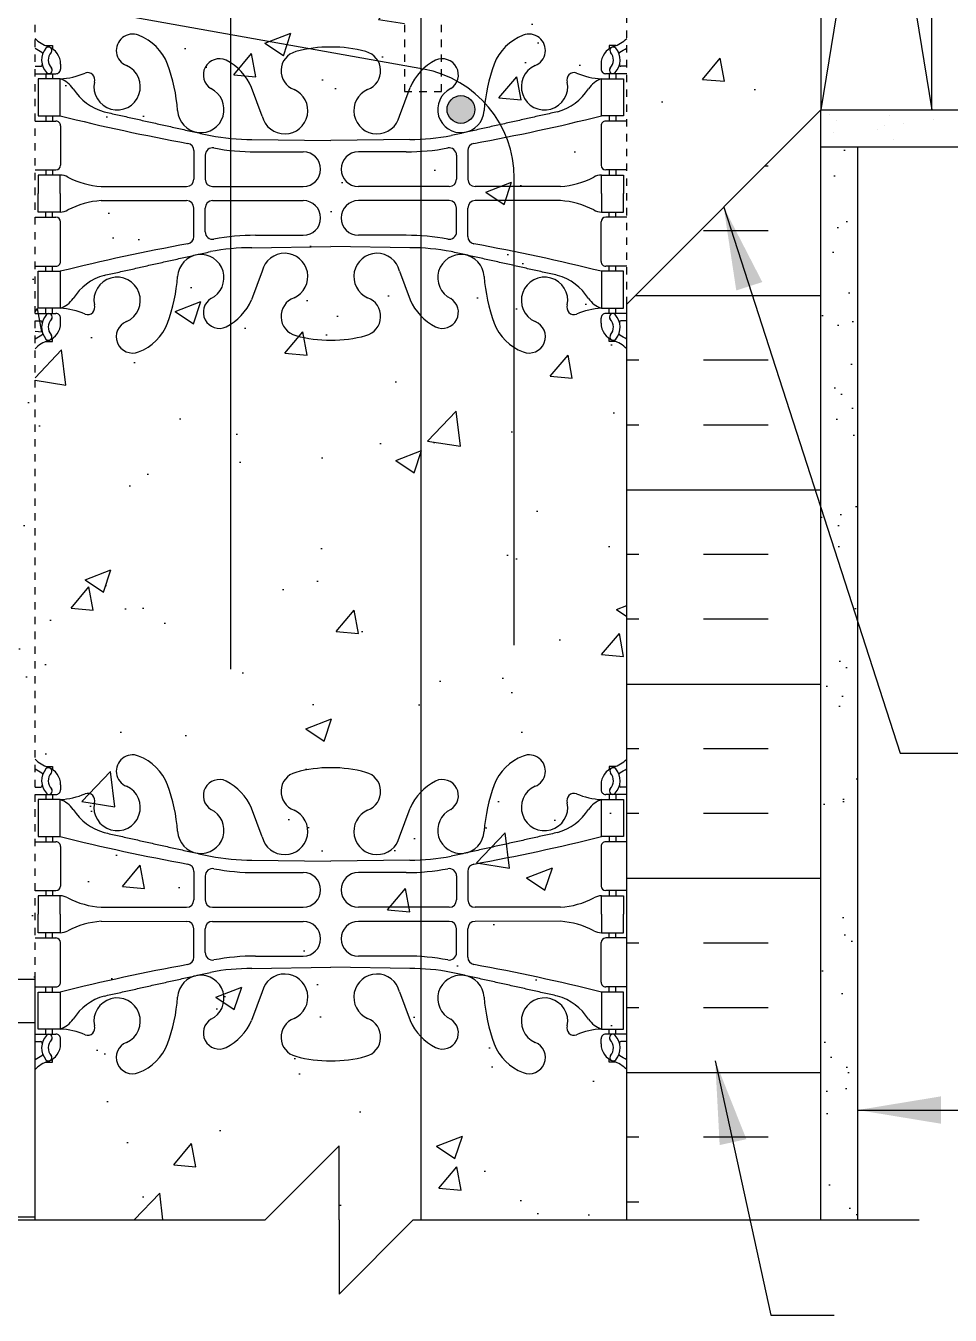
# Model space of a CAD drawing. Header units: inches. Extents: x 138.2 to 198.9, y -60.8 to 16.2.
# Drawn here: x 160.66 to 173.16, y -42.16 to -24.74 of the extents above; entities that cross this region are included whole.
import ezdxf

# ---------------------------------------------------------------- set-up
doc = ezdxf.new("R2010")
doc.units = ezdxf.units.IN
doc.header["$LTSCALE"] = 0.5
doc.header["$MEASUREMENT"] = 0
doc.linetypes.add('HIDDEN2', pattern=[0.1875, 0.125, -0.0625])
for name, color, linetype in [('HATCH', 12, 'Continuous'), ('Hidden2', 12, 'HIDDEN2'), ('LINE15', 9, 'Continuous'), ('line25', 2, 'Continuous'), ('LINE3', 3, 'Continuous'), ('LINE50', 5, 'Continuous'), ('LINE9', 9, 'Continuous'), ('TEXT', 4, 'Continuous'), ('Web_Edge', 9, 'Continuous')]:
    doc.layers.add(name, color=color, linetype=linetype)
doc.styles.add('DIM', font='romans.shx', dxfattribs={"width": 0.7})
doc.dimstyles.new('ext_12', dxfattribs={"dimscale": 12, "dimtxt": 0.09375, "dimasz": 0.09375, "dimexe": 0.09375, "dimexo": 0.0625, "dimgap": 0.0625, "dimtad": 1, "dimdec": 1, "dimzin": 3, "dimdsep": 46, "dimlunit": 4, "dimtxsty": 'DIM', "dimcen": 0.09, "dimdle": 0.09375, "dimclrt": 4, "dimadec": 0, "dimazin": 0, "dimtfac": 1, "dimtdec": 1, "dimtmove": 2, "dimatfit": 3, "dimfxl": 0, "dimfrac": 2, "dimtolj": 1, "dimtzin": 0, "dimarcsym": 0})

# ---------------------------------------------------------------- blocks, each defined once
blk = doc.blocks.new('A$C3BE81C1F')
at = {"layer": 'LINE3'}
for p, q in [((6.105984136053905, 0.7637158224203588), (-3.266904926952037, 2.437102635939887)), ((-4.004092305927827, 0.5716279739867645), (-1.571073594774219, -0.08029742483667235)), ((7.334652706060126, -7.021369152371186), (7.334652706060098, -0.7115398351160067))]:
    blk.add_line(p, q, dxfattribs=at)
for centre, radius, start, end in [((-3.50861341393599, 1.454223551889733), 1.01216317189638, 76.18404517938067, 240.6906524988441), ((5.834652706060325, -0.7115398351158149), 1.499999999999773, 359.9999999999927, 79.57853458062618)]:
    blk.add_arc(centre, radius, start, end, dxfattribs=at)

msp = doc.modelspace()

# ---------------------------------------------------------------- hatches: boundary and pattern name
at = {"layer": 'HATCH'}
h = msp.add_hatch(dxfattribs=at)
h.set_pattern_fill('AR-CONC', color=256, scale=0.5, style=0)
h.set_pattern_definition([(50, (0, 0), (3.586300913003767, -0.3137606749129755), [0.375, -4.125]), (355, (0, 0), (-0.693756668065, 3.760960668500059), [0.3, -3.3]), (100.4514, (0.2988584, -0.0261467), (2.892546908570108, 3.447197710304768), [0.31870095, -3.50571056]), (46.18420000000001, (0, 1), (5.336205243128222, -0.8275950716450904), [0.5625, -6.1875]), (96.6356, (0.444683725, 0.931033465), (4.673313527743517, 4.870589354502209), [0.47805144, -5.258565]), (351.1842, (0, 1), (4.673309725668136, 4.870593004626623), [0.45, -4.95]), (21, (0.5, 0.75), (2.984535260592308, -2.013094453326694), [0.375, -4.125]), (326.0000000000001, (0.5, 0.75), (1.216576659607909, 3.625750225234265), [0.3, -3.3]), (71.4514, (0.748711165, 0.58224197), (4.20111314290745, 1.612652483549762), [0.31870095, -3.50571056]), (37.50000000000001, (0, 0), (0.06079927658645334, 1.664469269156557), [0, -3.26, 0, -3.35, 0, -3.3125]), (7.499999999999999, (0, 0), (1.315347687210743, 1.972058559411801), [0, -1.91, 0, -3.185, 0, -1.2625]), (327.5, (-1.115, 0), (2.669112180862045, -0.112774358671899), [0, -1.25, 0, -3.9, 0, -5.175]), (317.5, (-1.615, 0), (2.915930846711931, 0.5005249116615882), [0, -1.625, 0, -2.59, 0, -3.675])])
h.paths.add_polyline_path([(168.7813028505472, -4.874530399106575), (168.7813028505472, 13.12546960089342), (164.7813028505472, 13.12546960089342), (163.7813028505472, 12.12546960089344), (163.7813028505472, 13.12546960089342), (163.7813028505472, 14.12546960089344), (162.7813028505472, 13.12546960089342), (160.7813028505472, 13.12546960089342), (160.7813028505472, -4.874530399106575), (160.7813028505472, -22.87453039910658), (160.7813028505472, -37.6245303991064), (160.7813028505472, -40.87453039910658), (163.8923679455776, -40.87453039910658), (164.8923679455776, -39.87453039910656), (164.8923679455776, -40.87453039910658), (164.8923679455776, -41.87453039910656), (165.8923679455777, -40.87453039910658), (168.7813028505472, -40.87453039910658), (168.7813028505472, -28.49953039910658), (168.7813028505472, -24.1245303991068), (166.3778050114902, -24.12453039910677, 0.4142135623732617), (166.2778050114903, -24.2245303991068), (166.2778050114903, -25.62453039910695), (165.7778050114898, -25.62453039910689), (165.7778050114903, -24.12453039910672, -0.4142135623730284), (166.2778050114903, -23.62453039910683), (168.7813028505472, -23.62453039910683), (168.7813028505472, -18.87453039910655), (166.2778050114903, -18.87453039910655, -0.4142135623730056), (165.7778050114903, -18.3745303991067), (165.7778050114898, -16.87453039910626), (166.2778050114903, -16.87453039910621), (166.2778050114903, -18.27453039910635, 0.4142135623739276), (166.3778050114902, -18.3745303991066), (168.7813028505472, -18.37453039910658), (168.7813028505472, -13.99953039910658)])
h = msp.add_hatch(dxfattribs=at)
h.set_pattern_fill('AR-CONC', color=256, scale=0.5, style=0)
h.set_pattern_definition([(49.99999999999999, (35.35725829012488, -176.513775075288), (3.586300913003767, -0.3137606749129755), [0.375, -4.125]), (355, (35.35725829012488, -176.513775075288), (-0.693756668065, 3.760960668500059), [0.3, -3.3]), (100.4514, (35.65611669012485, -176.539921775288), (2.892546908570108, 3.447197710304768), [0.3187009499999992, -3.505710559999993]), (46.18420000000001, (35.35725829012488, -175.513775075288), (5.336205243128222, -0.8275950716450904), [0.5625, -6.1875]), (96.63559999999998, (35.80194201512488, -175.582741610288), (4.673313527743517, 4.870589354502209), [0.4780514399999991, -5.258564999999986]), (351.1842, (35.35725829012488, -175.513775075288), (4.673309725668136, 4.870593004626623), [0.45, -4.95]), (21, (35.85725829012488, -175.763775075288), (2.984535260592308, -2.013094453326694), [0.375, -4.125]), (326.0000000000001, (35.85725829012488, -175.763775075288), (1.216576659607909, 3.625750225234265), [0.3, -3.3]), (71.4514, (36.10596945512491, -175.931533105288), (4.20111314290745, 1.612652483549762), [0.31870095, -3.50571056]), (37.50000000000001, (35.35725829012488, -176.513775075288), (0.06079927658645334, 1.664469269156557), [0, -3.26, 0, -3.35, 0, -3.3125]), (7.499999999999999, (35.35725829012488, -176.513775075288), (1.315347687210743, 1.972058559411801), [0, -1.91, 0, -3.185, 0, -1.2625]), (327.5, (34.24225829012487, -176.513775075288), (2.669112180862045, -0.112774358671899), [0, -1.25, 0, -3.9, 0, -5.175]), (317.5, (33.74225829012487, -176.513775075288), (2.915930846711931, 0.5005249116615882), [0, -1.625, 0, -2.59, 0, -3.675])])
h.paths.add_polyline_path([(171.4063028505472, -19.18703039910658), (168.781302850547, -19.18703039910658), (168.781302850547, -23.31203039910655), (171.4063028505472, -23.31203039910655)])
h.paths.add_polyline_path([(171.4063028505472, -24.74953039910658), (171.4063028505472, -23.81203039910658), (168.781302850547, -23.81203039910655), (168.781302850547, -27.3745303991066)])
h.paths.add_polyline_path([(168.7813028505472, -15.12453039910655), (168.7813028505472, -18.68703039910663), (171.4063028505472, -18.6870303991066), (171.4063028505472, -17.74953039910663)])
h = msp.add_hatch(dxfattribs=at)
h.set_pattern_fill('INSUL', color=256, scale=7, style=0)
h.set_pattern_definition([(0, (-2841.709462804038, -463.4568108676535), (0, 2.625), []), (0, (-2841.709462804038, -462.5818108676535), (0, 2.625), [0.875, -0.875]), (0, (-2841.709462804038, -461.7068108676535), (0, 2.625), [0.875, -0.875])])
h.paths.add_polyline_path([(155.356302850547, -27.87453039910652, -0.0795791067839555), (154.356302850547, -24.62453039910652), (154.356302850547, -22.87453039910652), (153.6563028505472, -22.87453039910652), (153.6563028505472, -27.87453039910652, 0.1316524975873954), (154.326175831625, -30.37453039910652), (158.0641812533815, -36.52453039910638, -0.1043800181721882), (158.1563028505477, -36.9995303991064), (158.1563028505472, -40.8745303991064), (158.5938028505472, -40.8745303991064), (158.5938028505472, -40.3745303991064), (160.0938028505472, -40.3745303991064), (160.0938028505472, -40.8745303991064), (160.7813028505472, -40.8745303991064), (160.7813028505472, -37.6245303991064), (160.5313028505472, -37.6245303991064), (160.5313028505472, -37.2495303991064)])
h = msp.add_hatch(dxfattribs=at)
h.set_pattern_fill('AR-CONC', color=256, scale=0.5, style=0)
h.set_pattern_definition([(49.99999999999999, (-2841.709462804038, -463.4568108676535), (3.586300913003767, -0.3137606749129755), [0.375, -4.125]), (355, (-2841.709462804038, -463.4568108676535), (-0.693756668065, 3.760960668500059), [0.3, -3.3]), (100.4514, (-2841.410604404038, -463.4829575676536), (2.892546908570108, 3.447197710304768), [0.3187009499999996, -3.505710559999996]), (46.18420000000001, (-2841.709462804038, -462.4568108676535), (5.336205243128222, -0.8275950716450908), [0.5625, -6.1875]), (96.63559999999998, (-2841.264779079038, -462.5257774026536), (4.673313527743517, 4.870589354502209), [0.4780514399999995, -5.258564999999992]), (351.1842, (-2841.709462804038, -462.4568108676535), (4.673309725668136, 4.870593004626623), [0.45, -4.95]), (21, (-2841.209462804038, -462.7068108676535), (2.984535260592308, -2.013094453326694), [0.375, -4.125]), (326.0000000000001, (-2841.209462804038, -462.7068108676535), (1.216576659607909, 3.625750225234265), [0.3, -3.3]), (71.4514, (-2840.960751639038, -462.8745688976536), (4.20111314290745, 1.612652483549762), [0.31870095, -3.50571056]), (37.50000000000001, (-2841.709462804038, -463.4568108676535), (0.06079927658645334, 1.664469269156557), [0, -3.26, 0, -3.35, 0, -3.3125]), (7.499999999999999, (-2841.709462804038, -463.4568108676535), (1.315347687210743, 1.972058559411801), [0, -1.91, 0, -3.185, 0, -1.2625]), (327.5, (-2842.824462804038, -463.4568108676535), (2.669112180862045, -0.112774358671899), [0, -1.25, 0, -3.9, 0, -5.175]), (317.5, (-2843.324462804038, -463.4568108676535), (2.915930846711931, 0.5005249116615884), [0, -1.625, 0, -2.59, 0, -3.675])])
h.paths.add_polyline_path([(160.5313028505472, -37.24953039910669), (160.5313028505468, -37.6245303991064), (160.7813028505472, -37.6245303991064), (160.7813028505468, -22.87453039910663), (156.1563028505468, -22.87453039910652), (156.1563028505472, -24.37453039910646, -1), (155.6563028505472, -24.37453039910646), (155.6563028505472, -22.87453039910646), (154.356302850547, -22.87453039910658), (154.356302850547, -24.62453039910493, 0.07957910678395538), (155.3563028505461, -27.87453039910515)])
h = msp.add_hatch(dxfattribs=at)
h.set_pattern_fill('INSUL', color=256, scale=7, style=0)
h.set_pattern_definition([(180, (3094.94288456203, -437.8840444618182), (0, 2.625), []), (180, (3094.94288456203, -437.0090444618182), (0, 2.625), [0.8749999999999998, -0.8749999999999998]), (180, (3094.94288456203, -436.1340444618182), (0, 2.625), [0.8749999999999998, -0.8749999999999998])])
h.paths.add_polyline_path([(171.4063028505472, -25.87453039910658), (168.7813028505472, -28.49953039910658), (168.7813028505472, -40.87453039910658), (169.4688028505472, -40.87453039910658), (169.4688028505472, -40.37453039910658), (170.9688028505472, -40.37453039910658), (170.9688028505472, -40.87453039910658), (171.4063028505472, -40.87453039910658)])
h = msp.add_hatch(dxfattribs=at)
h.set_pattern_fill('AR-SAND', color=256, scale=0.5, style=0)
h.set_pattern_definition([(37.50000000000001, (148.979911794421, -53.74933464322633), (-0.03149667905480408, 0.9634118845065793), [0, -0.76, 0, -0.85, 0, -0.8125]), (7.499999999999999, (148.979911794421, -53.74933464322633), (0.8848883526338636, 1.41107303261487), [0, -0.41, 0, -0.685, 0, -0.2625]), (327.5, (148.3649117944209, -53.74933464322633), (1.557070930875748, 0.002829526768482249), [0, -0.25, 0, -0.9, 0, -1.175]), (317.5, (148.3649117944209, -53.74933464322633), (1.503063302286147, 0.4388377824671246), [0, -0.125, 0, -0.59, 0, -0.675])])
h.paths.add_polyline_path([(171.9063028505474, -26.68607644922572), (171.8126989118163, -26.37453039910658), (171.4063028505474, -26.37453039910658), (171.4063028505472, -40.87453039910658), (171.9063028505474, -40.87453039910658)])
at = {"layer": 'LINE3'}
msp.add_hatch(color=256, dxfattribs=at).paths.add_polyline_path([(166.7274123154945, -25.86862533212287, 1), (166.3524123154945, -25.86862533212287, 1)])

# ---------------------------------------------------------------- linework, layer by layer
at = {"layer": 'HATCH', "linetype": 'Continuous'}
for p, q in [((172.9063028505472, -16.62453039910658), (171.4063028505472, -25.87453039910658)), ((171.4063028505472, -16.62453039910658), (172.9063028505472, -25.87453039910658))]:
    msp.add_line(p, q, dxfattribs=at)
at = {"layer": 'HATCH'}
for p, q in [((171.5257574873237, -25.93651791065584), (171.5257574873237, -25.93651791065584)), ((172.3306751447605, -25.95586237083039), (172.3306751447605, -25.95586237083039)), ((171.6179171544249, -26.02096668660779), (171.6179171544249, -26.02096668660779)), ((172.2619682149283, -26.08726361930798), (172.2619682149283, -26.08726361930798)), ((172.5222224910389, -26.05300049385021), (172.5222224910389, -26.05300049385021)), ((172.9287148842022, -25.99948475503999), (172.9287148842022, -25.99948475503999)), ((171.5828284848873, -26.17667406097871), (171.5828284848873, -26.17667406097871)), ((172.1794893687488, -26.14479002524142), (172.1794893687488, -26.14479002524142)), ((172.390337230202, -26.27911492732812), (172.390337230202, -26.27911492732812))]:
    msp.add_line(p, q, dxfattribs=at)
at = {"layer": 'Hidden2'}
msp.add_line((160.7813028505472, -37.6245303991064), (160.7813028505472, -22.87453039910669), dxfattribs=at)
at = {"layer": 'LINE15', "linetype": 'HIDDEN2'}
msp.add_lwpolyline([(166.2778050114903, -23.62453039910683, 0.4142135623730284), (165.7778050114903, -24.12453039910672), (165.7778050114898, -25.62453039910689), (166.2778050114903, -25.62453039910694), (166.2778050114903, -24.2245303991068, -0.414213562373095), (166.3778050114902, -24.12453039910677)], format="xyb", dxfattribs=at)
at = {"layer": 'line25'}
for p, q in [((171.4063028505472, -25.87453039910658), (168.7813028505472, -28.49953039910658)), ((171.4063028505472, -25.87453039910658), (185.1050668226036, -25.87453039910658)), ((168.7813028505472, -40.87453039910658), (168.7813028505472, -28.49953039910658)), ((160.7813028505472, -37.6245303991064), (160.5313028505472, -37.6245303991064)), ((160.7813028505472, -40.8745303991064), (160.7813028505472, -37.6245303991064))]:
    msp.add_line(p, q, dxfattribs=at)
at = {"layer": 'line25', "linetype": 'Continuous'}
msp.add_lwpolyline([(171.4063028505472, -25.87453039910658), (172.9063028505472, -25.87453039910658), (172.9063028505472, -16.62453039910658), (171.4063028505472, -16.62453039910658)], close=True, dxfattribs=at)
at = {"layer": 'LINE3'}
for p, q in [((163.4245320764423, -13.02385799570087), (163.4245320764423, -33.43217836680362)), ((165.9976572836476, -15.40389571744936), (165.9976572836476, -40.87453039910658))]:
    msp.add_line(p, q, dxfattribs=at)
msp.add_circle((166.5399123154945, -25.86862533212287), 0.1875, dxfattribs=at)
at = {"layer": 'LINE50'}
msp.add_line((171.4063028505472, -40.87453039910658), (171.4063028505472, -25.87453039910658), dxfattribs=at)
at = {"layer": 'LINE9', "linetype": 'HIDDEN2'}
msp.add_line((168.7813028505472, -28.49953039910658), (168.7813028505472, -13.99953039910658), dxfattribs=at)
at = {"layer": 'LINE9'}
for p, q in [((171.4063028505472, -26.37453039910658), (185.1050668226036, -26.37453039910658)), ((171.9063028505472, -40.87453039910658), (171.9063028505472, -26.37453039910658)), ((164.8923679455776, -39.87453039910658), (163.8923679455776, -40.87453039910658)), ((164.8923679455776, -40.87453039910658), (164.8923679455776, -39.87453039910658)), ((156.7357782513611, -40.87453039910658), (163.8923679455779, -40.87453039910658)), ((164.8923679455776, -40.87453039910658), (164.8923679455776, -41.87453039910658)), ((164.8923679455776, -41.87453039910658), (165.8923679455776, -40.87453039910658)), ((165.8923679455779, -40.87453039910658), (172.7374212299147, -40.87453039910658))]:
    msp.add_line(p, q, dxfattribs=at)
at = {"layer": 'Web_Edge'}
for p, q in [((160.927305847407, -25.00625087125327), (161.0173058474076, -25.00625087124639)), ((161.0173058474076, -25.00625087124639), (161.0173058474103, -25.04797693117054)), ((168.6352998536883, -25.00625087125327), (168.5452998536877, -25.00625087124639)), ((168.5452998536877, -25.00625087124639), (168.545299853685, -25.04797693117054)), ((161.1273058474264, -25.25510008293442), (161.12730584743, -25.32260008295061)), ((168.4352998536689, -25.25510008293442), (168.4352998536653, -25.32260008295061)), ((160.7813028505472, -25.28510008295349), (160.8591813838158, -25.28510008295338)), ((160.7813028505472, -25.3851000829534), (161.06480584743, -25.38510008295346)), ((160.927305847407, -25.38510008295351), (160.927305847407, -25.45510008295345)), ((161.0173058474322, -25.38510008295351), (161.0173058474367, -25.45510008295345)), ((168.7813028505481, -25.3851000829534), (168.4977998536653, -25.38510008295346)), ((168.5452998536632, -25.38510008295351), (168.5452998536586, -25.45510008295345)), ((168.6352998536883, -25.38510008295351), (168.6352998536883, -25.45510008295345)), ((168.7813028505481, -25.28510008295349), (168.7034243172795, -25.28510008295338)), ((163.8525156469947, -25.95722041472915), (163.7098778048154, -25.57037555899861)), ((165.7100900541006, -25.95722041472915), (165.8527278962799, -25.57037555899861)), ((160.927305847407, -25.95510008295345), (160.927305847407, -26.02510008295339)), ((161.0173058474704, -25.95510008295345), (161.0173058474749, -26.02510008295333)), ((168.545299853625, -25.95510008295345), (168.5452998536204, -26.02510008295333)), ((168.6352998536883, -25.95510008295345), (168.6352998536883, -26.02510008295339)), ((160.7813028505472, -26.02510008295344), (161.06480584743, -26.02510008295333)), ((161.12730584743, -26.08760008295333), (161.12730584743, -26.62260008295335)), ((168.4352998536653, -26.08760008295333), (168.4352998536653, -26.62260008295335)), ((168.7813028505481, -26.02510008295344), (168.4977998536653, -26.02510008295333)), ((163.7146878890127, -26.27326751267022), (164.7813099472948, -26.2890201169085)), ((165.8479178120826, -26.27326751267022), (164.7812957538005, -26.2890201169085)), ((162.929359947295, -26.42502540285706), (162.9293599472941, -26.8097892196741)), ((163.7620223767842, -26.44115180001155), (164.4089036975567, -26.44115180001155)), ((165.8005833243112, -26.44115180001155), (165.1537020035386, -26.44115180001155)), ((166.6332457538003, -26.42502540285706), (166.6332457538012, -26.8097892196741)), ((163.0818599472947, -26.48708094667366), (163.0818599472947, -26.80978919679303)), ((166.4807457538006, -26.48708094667366), (166.4807457538006, -26.80978919679303)), ((160.7813028505472, -26.68510008295341), (161.06480584743, -26.68510008295335)), ((160.9273058474066, -26.6851000829533), (160.9273058474066, -26.75510008295329)), ((161.0173058475177, -26.68510008295335), (161.0173058475222, -26.75510008295329)), ((168.7813028505481, -26.68510008295341), (168.4977998536653, -26.68510008295335)), ((168.5452998535777, -26.68510008295335), (168.5452998535731, -26.75510008295329)), ((168.6352998536888, -26.6851000829533), (168.6352998536888, -26.75510008295329)), ((161.6750299472948, -26.91057011690857), (162.8294275946893, -26.90978919679311)), ((163.1818599472946, -26.90978919679306), (164.4089036975567, -26.90978919679311)), ((166.3807457538007, -26.90978919679306), (165.1537020035386, -26.90978919679311)), ((167.8875757538005, -26.91057011690857), (166.733178106406, -26.90978919679311)), ((161.6750299472948, -27.09963004899812), (162.8294275946893, -27.10041096911358)), ((163.1818599472946, -27.10041096911364), (164.4089036975567, -27.10041096911358)), ((166.3807457538007, -27.10041096911364), (165.1537020035386, -27.10041096911358)), ((167.8875757538005, -27.09963004899812), (166.733178106406, -27.10041096911358)), ((160.7813028505472, -27.32510008295328), (161.06480584743, -27.32510008295334)), ((160.9273058474066, -27.3251000829534), (160.9273058474066, -27.2551000829534)), ((161.0173058475177, -27.32510008295334), (161.0173058475222, -27.2551000829534)), ((162.929359947295, -27.58517476304964), (162.9293599472941, -27.20041094623259)), ((163.0818599472947, -27.52311921923304), (163.0818599472947, -27.20041096911366)), ((166.4807457538006, -27.52311921923304), (166.4807457538006, -27.20041096911366)), ((166.6332457538003, -27.58517476304964), (166.6332457538012, -27.20041094623259)), ((168.7813028505481, -27.32510008295328), (168.4977998536653, -27.32510008295334)), ((168.5452998535777, -27.32510008295334), (168.5452998535731, -27.2551000829534)), ((168.6352998536888, -27.3251000829534), (168.6352998536888, -27.2551000829534)), ((161.12730584743, -27.92260008295337), (161.12730584743, -27.38760008295334)), ((168.4352998536653, -27.92260008295337), (168.4352998536653, -27.38760008295334)), ((163.7620223767842, -27.56904836589514), (164.4089036975567, -27.56904836589514)), ((165.8005833243112, -27.56904836589514), (165.1537020035386, -27.56904836589514)), ((163.7146878890127, -27.73693265323648), (164.7813099472948, -27.72118004899819)), ((165.8479178120826, -27.73693265323648), (164.7812957538005, -27.72118004899819)), ((160.7813028505472, -27.98510008295325), (161.06480584743, -27.98510008295337)), ((160.927305847407, -28.05510008295325), (160.927305847407, -27.98510008295331)), ((161.0173058474704, -28.05510008295325), (161.0173058474749, -27.98510008295337)), ((168.7813028505481, -27.98510008295325), (168.4977998536653, -27.98510008295337)), ((168.545299853625, -28.05510008295325), (168.5452998536204, -27.98510008295337)), ((168.6352998536883, -28.05510008295325), (168.6352998536883, -27.98510008295331)), ((163.8525156469947, -28.05297975117755), (163.7098778048154, -28.43982460690809)), ((165.7100900541006, -28.05297975117755), (165.8527278962799, -28.43982460690809)), ((160.927305847407, -28.62510008295318), (160.927305847407, -28.55510008295325)), ((161.0173058474322, -28.62510008295318), (161.0173058474367, -28.55510008295325)), ((168.5452998536632, -28.62510008295318), (168.5452998536586, -28.55510008295325)), ((168.6352998536883, -28.62510008295318), (168.6352998536883, -28.55510008295325)), ((160.7813028505472, -28.6251000829533), (161.06480584743, -28.62510008295324)), ((160.7813028505472, -28.7251000829532), (160.8591813838158, -28.72510008295332)), ((161.1273058474264, -28.75510008297228), (161.12730584743, -28.68760008295608)), ((168.4352998536689, -28.75510008297228), (168.4352998536653, -28.68760008295608)), ((168.7813028505481, -28.6251000829533), (168.4977998536653, -28.62510008295324)), ((168.7813028505481, -28.7251000829532), (168.7034243172795, -28.72510008295332)), ((160.927305847407, -29.00394929465342), (161.0173058474076, -29.0039492946603)), ((161.0173058474076, -29.0039492946603), (161.0173058474103, -28.96222323473616)), ((168.5452998536877, -29.0039492946603), (168.545299853685, -28.96222323473616)), ((168.6352998536883, -29.00394929465342), (168.5452998536877, -29.0039492946603)), ((160.927305847407, -34.74511150355973), (161.0173058474076, -34.74511150355285)), ((161.0173058474076, -34.74511150355285), (161.0173058474103, -34.78683756347699)), ((168.6352998536883, -34.74511150355973), (168.5452998536877, -34.74511150355285)), ((168.5452998536877, -34.74511150355285), (168.545299853685, -34.78683756347699)), ((161.1273058474264, -34.99396071524087), (161.12730584743, -35.06146071525707)), ((168.4352998536689, -34.99396071524087), (168.4352998536653, -35.06146071525707)), ((160.7813028505472, -35.02396071525995), (160.8591813838158, -35.02396071525983)), ((160.7813028505472, -35.12396071525986), (161.06480584743, -35.12396071525991)), ((160.927305847407, -35.12396071525997), (160.927305847407, -35.19396071525991)), ((161.0173058474322, -35.12396071525997), (161.0173058474367, -35.19396071525991)), ((168.7813028505481, -35.12396071525986), (168.4977998536653, -35.12396071525991)), ((168.5452998536632, -35.12396071525997), (168.5452998536586, -35.19396071525991)), ((168.6352998536883, -35.12396071525997), (168.6352998536883, -35.19396071525991)), ((168.7813028505481, -35.02396071525995), (168.7034243172795, -35.02396071525983)), ((163.8525156469947, -35.69608104703561), (163.7098778048154, -35.30923619130506)), ((165.7100900541006, -35.69608104703561), (165.8527278962799, -35.30923619130506)), ((160.927305847407, -35.69396071525991), (160.927305847407, -35.76396071525984)), ((161.0173058474704, -35.69396071525991), (161.0173058474749, -35.76396071525978)), ((168.545299853625, -35.69396071525991), (168.5452998536204, -35.76396071525978)), ((168.6352998536883, -35.69396071525991), (168.6352998536883, -35.76396071525984)), ((160.7813028505472, -35.7639607152599), (161.06480584743, -35.76396071525978)), ((161.12730584743, -35.82646071525978), (161.12730584743, -36.36146071525981)), ((168.4352998536653, -35.82646071525978), (168.4352998536653, -36.36146071525981)), ((168.7813028505481, -35.7639607152599), (168.4977998536653, -35.76396071525978)), ((163.7146878890127, -36.01212814497667), (164.7813099472948, -36.02788074921496)), ((165.8479178120826, -36.01212814497667), (164.7812957538005, -36.02788074921496)), ((162.929359947295, -36.16388603516351), (162.9293599472941, -36.54864985198056)), ((163.0818599472947, -36.22594157898011), (163.0818599472947, -36.54864982909949)), ((163.7620223767842, -36.18001243231801), (164.4089036975567, -36.18001243231801)), ((165.8005833243112, -36.18001243231801), (165.1537020035386, -36.18001243231801)), ((166.4807457538006, -36.22594157898011), (166.4807457538006, -36.54864982909949)), ((166.6332457538003, -36.16388603516351), (166.6332457538012, -36.54864985198056)), ((160.7813028505472, -36.42396071525987), (161.06480584743, -36.42396071525981)), ((160.9273058474066, -36.42396071525975), (160.9273058474066, -36.49396071525975)), ((161.0173058475177, -36.42396071525981), (161.0173058475222, -36.49396071525975)), ((168.7813028505481, -36.42396071525987), (168.4977998536653, -36.42396071525981)), ((168.5452998535777, -36.42396071525981), (168.5452998535731, -36.49396071525975)), ((168.6352998536888, -36.42396071525975), (168.6352998536888, -36.49396071525975)), ((161.6750299472948, -36.64943074921503), (162.8294275946893, -36.64864982909957)), ((163.1818599472946, -36.64864982909951), (164.4089036975567, -36.64864982909957)), ((166.3807457538007, -36.64864982909951), (165.1537020035386, -36.64864982909957)), ((167.8875757538005, -36.64943074921503), (166.733178106406, -36.64864982909957)), ((161.6750299472948, -36.83849068130458), (162.8294275946893, -36.83927160142004)), ((163.1818599472946, -36.83927160142009), (164.4089036975567, -36.83927160142004)), ((166.3807457538007, -36.83927160142009), (165.1537020035386, -36.83927160142004)), ((167.8875757538005, -36.83849068130458), (166.733178106406, -36.83927160142004)), ((160.7813028505472, -37.06396071525974), (161.06480584743, -37.0639607152598)), ((160.9273058474066, -37.06396071525985), (160.9273058474066, -36.99396071525986)), ((161.0173058475177, -37.0639607152598), (161.0173058475222, -36.99396071525986)), ((162.929359947295, -37.32403539535609), (162.9293599472941, -36.93927157853905)), ((163.0818599472947, -37.26197985153949), (163.0818599472947, -36.93927160142012)), ((166.4807457538006, -37.26197985153949), (166.4807457538006, -36.93927160142012)), ((166.6332457538003, -37.32403539535609), (166.6332457538012, -36.93927157853905)), ((168.7813028505481, -37.06396071525974), (168.4977998536653, -37.0639607152598)), ((168.5452998535777, -37.0639607152598), (168.5452998535731, -36.99396071525986)), ((168.6352998536888, -37.06396071525985), (168.6352998536888, -36.99396071525986)), ((161.12730584743, -37.66146071525982), (161.12730584743, -37.1264607152598)), ((168.4352998536653, -37.66146071525982), (168.4352998536653, -37.1264607152598)), ((163.7146878890127, -37.47579328554293), (164.7813099472948, -37.46004068130465)), ((163.7620223767842, -37.3079089982016), (164.4089036975567, -37.3079089982016)), ((165.8479178120826, -37.47579328554293), (164.7812957538005, -37.46004068130465)), ((165.8005833243112, -37.3079089982016), (165.1537020035386, -37.3079089982016)), ((160.7813028505472, -37.72396071525971), (161.06480584743, -37.72396071525982)), ((160.927305847407, -37.7939607152597), (160.927305847407, -37.72396071525976)), ((161.0173058474704, -37.7939607152597), (161.0173058474749, -37.72396071525982)), ((163.8525156469947, -37.791840383484), (163.7098778048154, -38.17868523921454)), ((165.7100900541006, -37.791840383484), (165.8527278962799, -38.17868523921454)), ((168.7813028505481, -37.72396071525971), (168.4977998536653, -37.72396071525982)), ((168.545299853625, -37.7939607152597), (168.5452998536204, -37.72396071525982)), ((168.6352998536883, -37.7939607152597), (168.6352998536883, -37.72396071525976)), ((160.927305847407, -38.36396071525964), (160.927305847407, -38.2939607152597)), ((161.0173058474322, -38.36396071525964), (161.0173058474367, -38.2939607152597)), ((168.5452998536632, -38.36396071525964), (168.5452998536586, -38.2939607152597)), ((168.6352998536883, -38.36396071525964), (168.6352998536883, -38.2939607152597)), ((160.7813028505472, -38.36396071525975), (161.06480584743, -38.36396071525969)), ((160.7813028505472, -38.46396071525966), (160.8591813838158, -38.46396071525977)), ((161.1273058474264, -38.49396071527873), (161.12730584743, -38.42646071526254)), ((168.4352998536689, -38.49396071527873), (168.4352998536653, -38.42646071526254)), ((168.7813028505481, -38.36396071525975), (168.4977998536653, -38.36396071525969)), ((168.7813028505481, -38.46396071525966), (168.7034243172795, -38.46396071525977)), ((160.927305847407, -38.74280992695988), (161.0173058474076, -38.74280992696676)), ((161.0173058474076, -38.74280992696676), (161.0173058474103, -38.70108386704261)), ((168.5452998536877, -38.74280992696676), (168.545299853685, -38.70108386704261)), ((168.6352998536883, -38.74280992695988), (168.5452998536877, -38.74280992696676))]:
    msp.add_line(p, q, dxfattribs=at)
for points in [[(160.822305847422, -25.95510008295345), (161.1223058474222, -25.95510008295345), (161.1223058474222, -25.45510008295345), (160.822305847422, -25.45510008295345)], [(168.7402998536733, -25.95510008295345), (168.4402998536731, -25.95510008295345), (168.4402998536731, -25.45510008295345), (168.7402998536733, -25.45510008295345)], [(160.822305847422, -28.05510008295325), (161.1223058474222, -28.05510008295325), (161.1223058474222, -28.55510008295325), (160.822305847422, -28.55510008295325)], [(168.7402998536733, -28.05510008295325), (168.4402998536731, -28.05510008295325), (168.4402998536731, -28.55510008295325), (168.7402998536733, -28.55510008295325)], [(160.822305847422, -35.69396071525991), (161.1223058474222, -35.69396071525991), (161.1223058474222, -35.19396071525991), (160.822305847422, -35.19396071525991)], [(168.7402998536733, -35.69396071525991), (168.4402998536731, -35.69396071525991), (168.4402998536731, -35.19396071525991), (168.7402998536733, -35.19396071525991)], [(160.822305847422, -37.7939607152597), (161.1223058474222, -37.7939607152597), (161.1223058474222, -38.2939607152597), (160.822305847422, -38.2939607152597)], [(168.7402998536733, -37.7939607152597), (168.4402998536731, -37.7939607152597), (168.4402998536731, -38.2939607152597), (168.7402998536733, -38.2939607152597)]]:
    msp.add_lwpolyline(points, close=True, dxfattribs=at)
for points in [[(161.1223058475072, -27.00510008295329), (161.1223058475072, -26.75510008295329), (160.822305847507, -26.75510008295329), (160.822305847507, -27.00510008295329)], [(168.4402998535881, -27.00510008295329), (168.4402998535881, -26.75510008295329), (168.7402998535883, -26.75510008295329), (168.7402998535883, -27.00510008295329)], [(161.1223058475072, -27.0051000829534), (161.1223058475072, -27.2551000829534), (160.822305847507, -27.2551000829534), (160.822305847507, -27.0051000829534)], [(168.4402998535881, -27.0051000829534), (168.4402998535881, -27.2551000829534), (168.7402998535883, -27.2551000829534), (168.7402998535883, -27.0051000829534)], [(161.1223058475072, -36.74396071525975), (161.1223058475072, -36.49396071525975), (160.822305847507, -36.49396071525975), (160.822305847507, -36.74396071525975)], [(168.4402998535881, -36.74396071525975), (168.4402998535881, -36.49396071525975), (168.7402998535883, -36.49396071525975), (168.7402998535883, -36.74396071525975)], [(161.1223058475072, -36.74396071525986), (161.1223058475072, -36.99396071525986), (160.822305847507, -36.99396071525986), (160.822305847507, -36.74396071525986)], [(168.4402998535881, -36.74396071525986), (168.4402998535881, -36.99396071525986), (168.7402998535883, -36.99396071525986), (168.7402998535883, -36.74396071525986)]]:
    msp.add_lwpolyline(points, dxfattribs=at)
for centre, radius, start, end in [((161.1273058474364, -24.54799330177049), 0.5, 226.210888829619, 250.5287793646987), ((162.0998814843257, -25.07078440262298), 0.22, 68.19625201055817, 248.1962520105582), ((161.9426321590615, -25.49958148313387), 0.6766585701930063, 21.12389215302137, 69.31974716749613), ((167.6199735420338, -25.49958148313387), 0.6766585701930063, 110.6802528325039, 158.8761078469786), ((167.4627242167696, -25.07078440262298), 0.22, 291.8037479894418, 111.8037479894418), ((168.4352998536589, -24.54799330177049), 0.5, 289.4712206353013, 313.7891111703809), ((161.1273058474364, -24.54799330177049), 0.6, 234.7832160478548, 245.0747707145254), ((161.1210132558815, -25.20054067662035), 0.25, 140.1145119962654, 222.460867842792), ((160.9632468848264, -25.06964398328149), 0.04500919725254051, 321.448000646001, 139.1878992020102), ((160.8773058474264, -25.25510008295346), 0.25, 4.360973023723161e-09, 70.52877936469862), ((164.3755764414242, -25.34572797436648), 0.2680134754942133, 104.7891923591787, 250.0337521459178), ((164.7697592026145, -26.77850984049412), 1.754017427683611, 89.62291875159407, 105.2918337453969), ((164.7928464984809, -26.77850984049412), 1.754017427683611, 74.70816625460313, 90.37708124840593), ((165.1870292596711, -25.34572797436648), 0.2680134754942133, 289.9662478540822, 75.21080764082127), ((168.6852998536689, -25.25510008295346), 0.25, 109.4712206353014, 179.999999995639), ((168.5993588162689, -25.06964398328149), 0.04500919725254051, 40.81210079798976, 218.551999353999), ((168.4415924452139, -25.20054067662035), 0.25, 317.539132157208, 39.88548800373458), ((168.4352998536589, -24.54799330177049), 0.6, 294.9252292854746, 305.2167839521452), ((160.8593853796394, -25.2655176237471), 0.01958352171754351, 269.4031558122728, 15.49009993730626), ((160.8652236368773, -25.11101091048143), 0.02103171283708721, 343.4640040446171, 63.9957276596923), ((161.1210132558815, -25.20054067662035), 0.16, 140.0000771989561, 222.460867842753), ((160.3516903676315, -26.06457915436961), 2.364765241385946, 4.389472792842167, 20.00150772147305), ((163.2739161599786, -25.40156438666061), 0.2173766041081271, 65.52643918041878, 238.5370110159673), ((163.0231660724532, -25.87173163672578), 0.7499256556133269, 23.69375288972413, 62.9704742607972), ((166.5394396286421, -25.87173163672578), 0.7499256556133269, 117.0295257392028, 156.3062471102759), ((166.2886895411168, -25.40156438666061), 0.2173766041081271, 301.4629889840327, 114.4735608195812), ((169.2109153334638, -26.06457915436961), 2.364765241385946, 159.998492278527, 175.6105272071578), ((168.4415924452139, -25.20054067662035), 0.16, 317.539132157247, 39.99992280104393), ((168.6973820642181, -25.11101091048143), 0.02103171283708721, 116.0042723403077, 196.5359959553829), ((168.7032203214559, -25.2655176237471), 0.01958352171754351, 164.5099000626937, 270.5968441877272), ((160.9697768464104, -25.33893340927035), 0.04500000000006049, 222.4608678430193, 42.46086784271304), ((161.06480584743, -25.32260008295346), 0.0625, 270, 2.605510395054913e-09), ((161.0674387182309, -24.45932112302644), 0.9972893957618358, 273.1537916446707, 293.1467017239314), ((161.4932438296211, -25.4670120164608), 0.0967706443678472, 340.1551293302838, 110.433067005523), ((161.8916012070228, -25.56189600775618), 0.3135313569610182, 168.5886214204466, 66.19163366381231), ((167.6710044940725, -25.56189600775618), 0.3135313569610182, 113.8083663361877, 11.41137857955341), ((168.0693618714742, -25.4670120164608), 0.0967706443678472, 69.56693299447701, 199.8448706697162), ((168.4951669828644, -24.45932112302644), 0.9972893957618358, 246.8532982760686, 266.8462083553292), ((168.4977998536653, -25.32260008295346), 0.0625, 179.9999999973945, 270), ((168.5928288546849, -25.33893340927035), 0.04500000000006049, 137.539132157287, 317.5391321569807), ((160.9998971962643, -25.79770394547371), 0.3638149041640656, 34.9775137481756, 70.33874127345685), ((161.9230160915824, -25.18647389413918), 0.7434990637615071, 212.791916527816, 253.8107114574975), ((163.0226933856008, -25.86862533211594), 0.3135313569610182, 182.7357104109891, 63.93482587795368), ((164.1574928199263, -25.88448228312946), 0.3135313569610182, 193.4146339816161, 66.19163366381231), ((165.405112881169, -25.88448228312946), 0.3135313569610182, 113.8083663361877, 346.585366018384), ((166.5399123154945, -25.86862533211594), 0.3135313569610182, 116.0651741220463, 357.2642895890108), ((167.6395896095129, -25.18647389413918), 0.7434990637615071, 286.1892885425024, 327.208083472184), ((168.5627085048311, -25.79770394547371), 0.3638149041640656, 109.6612587265431, 145.0224862518244), ((167.9309094939042, 1.465269906760668), 28.25303123538609, 256.0552188302862, 259.6343408131776), ((161.6316962071912, 1.465269906760668), 28.25303123538609, 280.3656591868224, 283.9447811697138), ((161.06480584743, -26.08760008295333), 0.0625, 0, 90.00000000002606), ((168.4977998536653, -26.08760008295333), 0.0625, 89.99999999997395, 180), ((163.7095077953188, -23.28934530929116), 2.983926699701089, 259.2546164297385, 270.0994654645017), ((165.8530979057766, -23.28934530929116), 2.983926699701089, 269.9005345354983, 280.7453835702615), ((162.8293599472947, -26.42502540285678), 0.1, 359.9999999998371, 79.63434081307165), ((163.1818599472946, -26.48708094667366), 0.1, 79.2546164298181, 180), ((163.7568422830902, -23.4572295966325), 2.983926699701089, 259.2546164297385, 270.0994654645017), ((164.4089036975567, -26.67547049840233), 0.2343186983907799, 270, 90), ((165.1537020035386, -26.67547049840233), 0.2343186983907799, 90, 270), ((165.8057634180051, -23.4572295966325), 2.983926699701089, 269.9005345354983, 280.7453835702615), ((166.3807457538007, -26.48708094667366), 0.1, 0, 100.7453835701819), ((166.7332457538006, -26.42502540285678), 0.1, 100.3656591869284, 180.0000000001629), ((161.06480584743, -26.62260008295335), 0.0625, 270.000000000026, 0), ((168.4977998536653, -26.62260008295335), 0.0625, 180, 269.9999999999739), ((161.1181830924203, -26.97378374234275), 0.218722518258797, 60.49374658855942, 88.91995365505842), ((161.7599018331859, -25.75393690991088), 1.159742907951804, 242.5843952407376, 265.8032493073773), ((162.8293599472942, -26.80978921967399), 0.1, 270.0387591052462, 359.9999999999251), ((163.1818599472946, -26.80978919679303), 0.1, 180, 270), ((166.3807457538007, -26.80978919679303), 0.1, 270, 0), ((166.7332457538011, -26.80978921967399), 0.1, 180.0000000000749, 269.9612408947538), ((167.8027038679094, -25.75393690991088), 1.159742907951804, 274.1967506926227, 297.4156047592624), ((168.444422608675, -26.97378374234275), 0.218722518258797, 91.08004634494156, 119.5062534114406), ((161.7599018331859, -28.25626325599582), 1.159742907951804, 94.19675069262267, 117.4156047592625), ((162.8293599472942, -27.20041094623271), 0.1, 7.490842385782874e-11, 89.96124089475377), ((163.1818599472946, -27.20041096911366), 0.1, 90, 180), ((164.4089036975567, -27.33472966750436), 0.2343186983907799, 270, 90), ((165.1537020035386, -27.33472966750436), 0.2343186983907799, 90, 270), ((166.3807457538007, -27.20041096911366), 0.1, 0, 90), ((166.7332457538011, -27.20041094623271), 0.1, 90.03875910524623, 179.9999999999251), ((167.8027038679094, -28.25626325599582), 1.159742907951804, 62.58439524073749, 85.80324930737733), ((161.06480584743, -27.38760008295334), 0.0625, 0, 89.99999999997395), ((161.1181830924203, -27.03641642356395), 0.218722518258797, 271.0800463449415, 299.5062534114406), ((168.444422608675, -27.03641642356395), 0.218722518258797, 240.4937465885594, 268.9199536550585), ((168.4977998536653, -27.38760008295334), 0.0625, 90.00000000002606, 180), ((163.1818599472946, -27.52311921923304), 0.1, 180, 280.7453835701818), ((166.3807457538007, -27.52311921923304), 0.1, 259.2546164298182, 0), ((167.9309094939042, -55.47547007266736), 28.25303123538609, 100.3656591868224, 103.9447811697138), ((162.8293599472947, -27.58517476304992), 0.1, 280.3656591869283, 1.628443996909321e-10), ((163.7568422830902, -30.55297056927419), 2.983926699701089, 89.90053453549825, 100.7453835702614), ((165.8057634180051, -30.55297056927419), 2.983926699701089, 79.25461642973858, 90.09946546450175), ((166.7332457538006, -27.58517476304992), 0.1, 179.9999999998372, 259.6343408130716), ((161.6316962071912, -55.47547007266736), 28.25303123538609, 76.05521883028624, 79.63434081317762), ((163.0226933856008, -28.14157483379076), 0.3135313569610182, 296.0651741220464, 177.2642895890109), ((163.7095077953188, -30.72085485661553), 2.983926699701089, 89.90053453549825, 100.7453835702614), ((164.1574928199263, -28.12571788277724), 0.3135313569610182, 293.8083663361878, 166.5853660183839), ((165.405112881169, -28.12571788277724), 0.3135313569610182, 13.41463398161609, 246.1916336638122), ((165.8530979057766, -30.72085485661553), 2.983926699701089, 79.25461642973858, 90.09946546450175), ((166.5399123154945, -28.14157483379076), 0.3135313569610182, 2.735710410989106, 243.9348258779536), ((161.06480584743, -27.92260008295337), 0.0625, 269.9999999999739, 0), ((168.4977998536653, -27.92260008295337), 0.0625, 180, 270.000000000026), ((161.9230160915824, -28.82372627176751), 0.7434990637615071, 106.1892885425024, 147.208083472184), ((161.8916012070228, -28.44830415815052), 0.3135313569610182, 293.8083663361878, 191.4113785795534), ((160.3516903676315, -27.94562101153709), 2.364765241385946, 339.9984922785267, 355.6105272071578), ((169.2109153334638, -27.94562101153709), 2.364765241385946, 184.3894727928422, 200.0015077214732), ((167.6710044940725, -28.44830415815052), 0.3135313569610182, 348.5886214204466, 246.1916336638122), ((167.6395896095129, -28.82372627176751), 0.7434990637615071, 32.791916527816, 73.81071145749759), ((160.9998971962643, -28.21249622043298), 0.3638149041640656, 289.6612587265432, 325.0224862518243), ((161.0674387182309, -29.55087904288025), 0.9972893957618358, 66.85329827606867, 86.84620835532922), ((161.4932438296211, -28.5431881494459), 0.0967706443678472, 249.5669329944769, 19.84487066971617), ((163.2739161599786, -28.60863577924609), 0.2173766041081271, 121.4629889840327, 294.4735608195812), ((163.0231660724532, -28.13846852918091), 0.7499256556133269, 297.0295257392028, 336.3062471102759), ((164.3755764414242, -28.66447219154021), 0.2680134754942133, 109.9662478540821, 255.2108076408213), ((165.1870292596711, -28.66447219154021), 0.2680134754942133, 284.7891923591787, 70.03375214591789), ((166.5394396286421, -28.13846852918091), 0.7499256556133269, 203.6937528897241, 242.9704742607972), ((166.2886895411168, -28.60863577924609), 0.2173766041081271, 245.5264391804187, 58.53701101596728), ((168.0693618714742, -28.5431881494459), 0.0967706443678472, 160.1551293302838, 290.4330670055231), ((168.4951669828644, -29.55087904288025), 0.9972893957618358, 93.15379164467078, 113.1467017239313), ((168.5627085048311, -28.21249622043298), 0.3638149041640656, 214.9775137481758, 250.3387412734569), ((160.8593853796394, -28.74468254215959), 0.01958352171754351, 344.5099000626938, 90.59684418772727), ((161.1210132558815, -28.80965948928635), 0.25, 137.539132157208, 219.8854880037347), ((160.9697768464104, -28.67126675663634), 0.04500000000006049, 317.539132157287, 137.5391321569805), ((161.1210132558815, -28.80965948928635), 0.16, 137.539132157247, 219.9999228010438), ((161.06480584743, -28.68760008295324), 0.0625, 359.9999999973945, 90), ((162.0998814843257, -28.93941576328372), 0.22, 111.8037479894418, 291.8037479894418), ((167.4627242167696, -28.93941576328372), 0.22, 248.1962520105582, 68.19625201055817), ((168.4977998536653, -28.68760008295324), 0.0625, 90, 180.0000000026055), ((168.5928288546849, -28.67126675663634), 0.04500000000006049, 42.4608678430195, 222.460867842713), ((168.4415924452139, -28.80965948928635), 0.16, 320.0000771989563, 42.46086784275305), ((168.4415924452139, -28.80965948928635), 0.25, 320.1145119962653, 42.46086784279196), ((168.7032203214559, -28.74468254215959), 0.01958352171754351, 89.40315581227274, 195.4900999373063), ((161.1273058474364, -29.46220686413621), 0.6, 114.9252292854746, 125.2167839521453), ((160.8652236368773, -28.89918925542527), 0.02103171283708721, 296.0042723403077, 16.5359959553829), ((160.9632468848264, -28.9405561826252), 0.04500919725254051, 220.8121007979898, 38.55199935399897), ((160.8773058474264, -28.75510008295323), 0.25, 289.4712206353013, 359.999999995639), ((161.9426321590615, -28.51061868277283), 0.6766585701930063, 290.6802528325039, 338.8761078469787), ((167.6199735420338, -28.51061868277283), 0.6766585701930063, 201.1238921530214, 249.319747167496), ((168.6852998536689, -28.75510008295323), 0.25, 180.000000004361, 250.5287793646987), ((168.5993588162689, -28.9405561826252), 0.04500919725254051, 141.448000646001, 319.1878992020102), ((168.6973820642181, -28.89918925542527), 0.02103171283708721, 163.4640040446171, 243.9957276596923), ((168.4352998536589, -29.46220686413621), 0.6, 54.78321604785467, 65.07477071452541), ((161.1273058474364, -29.46220686413621), 0.5, 109.4712206353014, 133.7891111703809), ((164.7697592026145, -27.23169032541257), 1.754017427683611, 254.7081662546031, 270.3770812484059), ((164.7928464984809, -27.23169032541257), 1.754017427683611, 269.6229187515941, 285.2918337453968), ((168.4352998536589, -29.46220686413621), 0.5, 46.21088882961905, 70.52877936469862), ((161.1273058474364, -34.28685393407694), 0.5, 226.210888829619, 250.5287793646987), ((162.0998814843257, -34.80964503492943), 0.22, 68.19625201055817, 248.1962520105582), ((161.9426321590615, -35.23844211544032), 0.6766585701930063, 21.12389215302137, 69.31974716749613), ((167.6199735420338, -35.23844211544032), 0.6766585701930063, 110.6802528325039, 158.8761078469786), ((167.4627242167696, -34.80964503492943), 0.22, 291.8037479894418, 111.8037479894418), ((168.4352998536589, -34.28685393407694), 0.5, 289.4712206353013, 313.7891111703809), ((161.1273058474364, -34.28685393407694), 0.6, 234.7832160478548, 245.0747707145254), ((161.1210132558815, -34.9394013089268), 0.25, 140.1145119962654, 222.460867842792), ((160.8652236368773, -34.84987154278788), 0.02103171283708721, 343.4640040446171, 63.9957276596923), ((160.9632468848264, -34.80850461558795), 0.04500919725254051, 321.448000646001, 139.1878992020102), ((160.8773058474264, -34.99396071525992), 0.25, 4.360973023723161e-09, 70.52877936469862), ((161.1210132558815, -34.9394013089268), 0.16, 140.0000771989561, 222.460867842753), ((164.3755764414242, -35.08458860667294), 0.2680134754942133, 104.7891923591787, 250.0337521459178), ((164.7697592026145, -36.51737047280058), 1.754017427683611, 89.62291875159407, 105.2918337453969), ((164.7928464984809, -36.51737047280058), 1.754017427683611, 74.70816625460313, 90.37708124840593), ((165.1870292596711, -35.08458860667294), 0.2680134754942133, 289.9662478540822, 75.21080764082127), ((168.6852998536689, -34.99396071525992), 0.25, 109.4712206353014, 179.999999995639), ((168.5993588162689, -34.80850461558795), 0.04500919725254051, 40.81210079798976, 218.551999353999), ((168.4415924452139, -34.9394013089268), 0.16, 317.539132157247, 39.99992280104393), ((168.4415924452139, -34.9394013089268), 0.25, 317.539132157208, 39.88548800373458), ((168.6973820642181, -34.84987154278788), 0.02103171283708721, 116.0042723403077, 196.5359959553829), ((168.4352998536589, -34.28685393407694), 0.6, 294.9252292854746, 305.2167839521452), ((160.8593853796394, -35.00437825605356), 0.01958352171754351, 269.4031558122728, 15.49009993730626), ((161.8916012070228, -35.30075664006263), 0.3135313569610182, 168.5886214204466, 66.19163366381231), ((160.3516903676315, -35.80343978667607), 2.364765241385946, 4.389472792842167, 20.00150772147305), ((163.2739161599786, -35.14042501896706), 0.2173766041081271, 65.52643918041878, 238.5370110159673), ((163.0231660724532, -35.61059226903224), 0.7499256556133269, 23.69375288972413, 62.9704742607972), ((166.5394396286421, -35.61059226903224), 0.7499256556133269, 117.0295257392028, 156.3062471102759), ((166.2886895411168, -35.14042501896706), 0.2173766041081271, 301.4629889840327, 114.4735608195812), ((169.2109153334638, -35.80343978667607), 2.364765241385946, 159.998492278527, 175.6105272071578), ((167.6710044940725, -35.30075664006263), 0.3135313569610182, 113.8083663361877, 11.41137857955341), ((168.7032203214559, -35.00437825605356), 0.01958352171754351, 164.5099000626937, 270.5968441877272), ((160.9697768464104, -35.07779404157681), 0.04500000000006049, 222.4608678430193, 42.46086784271304), ((161.06480584743, -35.06146071525991), 0.0625, 270, 2.605510395054913e-09), ((161.0674387182309, -34.1981817553329), 0.9972893957618358, 273.1537916446707, 293.1467017239314), ((160.9998971962643, -35.53656457778017), 0.3638149041640656, 34.9775137481756, 70.33874127345685), ((161.4932438296211, -35.20587264876725), 0.0967706443678472, 340.1551293302838, 110.433067005523), ((168.0693618714742, -35.20587264876725), 0.0967706443678472, 69.56693299447701, 199.8448706697162), ((168.4951669828644, -34.1981817553329), 0.9972893957618358, 246.8532982760686, 266.8462083553292), ((168.5627085048311, -35.53656457778017), 0.3638149041640656, 109.6612587265431, 145.0224862518244), ((168.4977998536653, -35.06146071525991), 0.0625, 179.9999999973945, 270), ((168.5928288546849, -35.07779404157681), 0.04500000000006049, 137.539132157287, 317.5391321569807), ((161.9230160915824, -34.92533452644564), 0.7434990637615071, 212.791916527816, 253.8107114574975), ((163.0226933856008, -35.60748596442239), 0.3135313569610182, 182.7357104109891, 63.93482587795368), ((164.1574928199263, -35.62334291543591), 0.3135313569610182, 193.4146339816161, 66.19163366381231), ((165.405112881169, -35.62334291543591), 0.3135313569610182, 113.8083663361877, 346.585366018384), ((166.5399123154945, -35.60748596442239), 0.3135313569610182, 116.0651741220463, 357.2642895890108), ((167.6395896095129, -34.92533452644564), 0.7434990637615071, 286.1892885425024, 327.208083472184), ((167.9309094939042, -8.273590725545787), 28.25303123538609, 256.0552188302862, 259.6343408131776), ((161.6316962071912, -8.273590725545787), 28.25303123538609, 280.3656591868224, 283.9447811697138), ((161.06480584743, -35.82646071525978), 0.0625, 0, 90.00000000002606), ((168.4977998536653, -35.82646071525978), 0.0625, 89.99999999997395, 180), ((162.8293599472947, -36.16388603516323), 0.1, 359.9999999998371, 79.63434081307165), ((163.7095077953188, -33.02820594159762), 2.983926699701089, 259.2546164297385, 270.0994654645017), ((165.8530979057766, -33.02820594159762), 2.983926699701089, 269.9005345354983, 280.7453835702615), ((166.7332457538006, -36.16388603516323), 0.1, 100.3656591869284, 180.0000000001629), ((163.1818599472946, -36.22594157898011), 0.1, 79.2546164298181, 180), ((163.7568422830902, -33.19609022893896), 2.983926699701089, 259.2546164297385, 270.0994654645017), ((164.4089036975567, -36.41433113070879), 0.2343186983907799, 270, 90), ((165.1537020035386, -36.41433113070879), 0.2343186983907799, 90, 270), ((165.8057634180051, -33.19609022893896), 2.983926699701089, 269.9005345354983, 280.7453835702615), ((166.3807457538007, -36.22594157898011), 0.1, 0, 100.7453835701819), ((161.06480584743, -36.36146071525981), 0.0625, 270.000000000026, 0), ((168.4977998536653, -36.36146071525981), 0.0625, 180, 269.9999999999739), ((161.1181830924203, -36.7126443746492), 0.218722518258797, 60.49374658855942, 88.91995365505842), ((161.7599018331859, -35.49279754221733), 1.159742907951804, 242.5843952407376, 265.8032493073773), ((162.8293599472942, -36.54864985198044), 0.1, 270.0387591052462, 359.9999999999251), ((163.1818599472946, -36.54864982909949), 0.1, 180, 270), ((166.3807457538007, -36.54864982909949), 0.1, 270, 0), ((166.7332457538011, -36.54864985198044), 0.1, 180.0000000000749, 269.9612408947538), ((167.8027038679094, -35.49279754221733), 1.159742907951804, 274.1967506926227, 297.4156047592624), ((168.444422608675, -36.7126443746492), 0.218722518258797, 91.08004634494156, 119.5062534114406), ((161.7599018331859, -37.99512388830227), 1.159742907951804, 94.19675069262267, 117.4156047592625), ((162.8293599472942, -36.93927157853916), 0.1, 7.490842385782874e-11, 89.96124089475377), ((163.1818599472946, -36.93927160142012), 0.1, 90, 180), ((164.4089036975567, -37.07359029981082), 0.2343186983907799, 270, 90), ((165.1537020035386, -37.07359029981082), 0.2343186983907799, 90, 270), ((166.3807457538007, -36.93927160142012), 0.1, 0, 90), ((166.7332457538011, -36.93927157853916), 0.1, 90.03875910524623, 179.9999999999251), ((167.8027038679094, -37.99512388830227), 1.159742907951804, 62.58439524073749, 85.80324930737733), ((161.06480584743, -37.1264607152598), 0.0625, 0, 89.99999999997395), ((161.1181830924203, -36.7752770558704), 0.218722518258797, 271.0800463449415, 299.5062534114406), ((168.444422608675, -36.7752770558704), 0.218722518258797, 240.4937465885594, 268.9199536550585), ((168.4977998536653, -37.1264607152598), 0.0625, 90.00000000002606, 180), ((163.1818599472946, -37.26197985153949), 0.1, 180, 280.7453835701818), ((166.3807457538007, -37.26197985153949), 0.1, 259.2546164298182, 0), ((167.9309094939042, -65.21433070497382), 28.25303123538609, 100.3656591868224, 103.9447811697138), ((162.8293599472947, -37.32403539535638), 0.1, 280.3656591869283, 1.628443996909321e-10), ((163.7568422830902, -40.29183120158065), 2.983926699701089, 89.90053453549825, 100.7453835702614), ((165.8057634180051, -40.29183120158065), 2.983926699701089, 79.25461642973858, 90.09946546450175), ((166.7332457538006, -37.32403539535638), 0.1, 179.9999999998372, 259.6343408130716), ((161.6316962071912, -65.21433070497382), 28.25303123538609, 76.05521883028624, 79.63434081317762), ((163.0226933856008, -37.88043546609721), 0.3135313569610182, 296.0651741220464, 177.2642895890109), ((163.7095077953188, -40.45971548892199), 2.983926699701089, 89.90053453549825, 100.7453835702614), ((164.1574928199263, -37.86457851508369), 0.3135313569610182, 293.8083663361878, 166.5853660183839), ((165.405112881169, -37.86457851508369), 0.3135313569610182, 13.41463398161609, 246.1916336638122), ((165.8530979057766, -40.45971548892199), 2.983926699701089, 79.25461642973858, 90.09946546450175), ((166.5399123154945, -37.88043546609721), 0.3135313569610182, 2.735710410989106, 243.9348258779536), ((161.06480584743, -37.66146071525982), 0.0625, 269.9999999999739, 0), ((168.4977998536653, -37.66146071525982), 0.0625, 180, 270.000000000026), ((161.9230160915824, -38.56258690407397), 0.7434990637615071, 106.1892885425024, 147.208083472184), ((161.8916012070228, -38.18716479045698), 0.3135313569610182, 293.8083663361878, 191.4113785795534), ((160.3516903676315, -37.68448164384354), 2.364765241385946, 339.9984922785267, 355.6105272071578), ((169.2109153334638, -37.68448164384354), 2.364765241385946, 184.3894727928422, 200.0015077214732), ((167.6710044940725, -38.18716479045698), 0.3135313569610182, 348.5886214204466, 246.1916336638122), ((167.6395896095129, -38.56258690407397), 0.7434990637615071, 32.791916527816, 73.81071145749759), ((164.3755764414242, -38.40333282384667), 0.2680134754942133, 109.9662478540821, 255.2108076408213), ((165.1870292596711, -38.40333282384667), 0.2680134754942133, 284.7891923591787, 70.03375214591789), ((160.9998971962643, -37.95135685273944), 0.3638149041640656, 289.6612587265432, 325.0224862518243), ((161.0674387182309, -39.28973967518671), 0.9972893957618358, 66.85329827606867, 86.84620835532922), ((161.4932438296211, -38.28204878175235), 0.0967706443678472, 249.5669329944769, 19.84487066971617), ((163.2739161599786, -38.34749641155254), 0.2173766041081271, 121.4629889840327, 294.4735608195812), ((163.0231660724532, -37.87732916148737), 0.7499256556133269, 297.0295257392028, 336.3062471102759), ((166.5394396286421, -37.87732916148737), 0.7499256556133269, 203.6937528897241, 242.9704742607972), ((166.2886895411168, -38.34749641155254), 0.2173766041081271, 245.5264391804187, 58.53701101596728), ((168.0693618714742, -38.28204878175235), 0.0967706443678472, 160.1551293302838, 290.4330670055231), ((168.4951669828644, -39.28973967518671), 0.9972893957618358, 93.15379164467078, 113.1467017239313), ((168.5627085048311, -37.95135685273944), 0.3638149041640656, 214.9775137481758, 250.3387412734569), ((160.8593853796394, -38.48354317446605), 0.01958352171754351, 344.5099000626938, 90.59684418772727), ((161.1210132558815, -38.5485201215928), 0.25, 137.539132157208, 219.8854880037347), ((160.9697768464104, -38.4101273889428), 0.04500000000006049, 317.539132157287, 137.5391321569805), ((160.8773058474264, -38.49396071525969), 0.25, 289.4712206353013, 359.999999995639), ((161.1210132558815, -38.5485201215928), 0.16, 137.539132157247, 219.9999228010438), ((161.06480584743, -38.42646071525969), 0.0625, 359.9999999973945, 90), ((162.0998814843257, -38.67827639559017), 0.22, 111.8037479894418, 291.8037479894418), ((161.9426321590615, -38.24947931507928), 0.6766585701930063, 290.6802528325039, 338.8761078469787), ((167.6199735420338, -38.24947931507928), 0.6766585701930063, 201.1238921530214, 249.319747167496), ((167.4627242167696, -38.67827639559017), 0.22, 248.1962520105582, 68.19625201055817), ((168.4977998536653, -38.42646071525969), 0.0625, 90, 180.0000000026055), ((168.6852998536689, -38.49396071525969), 0.25, 180.000000004361, 250.5287793646987), ((168.5928288546849, -38.4101273889428), 0.04500000000006049, 42.4608678430195, 222.460867842713), ((168.4415924452139, -38.5485201215928), 0.16, 320.0000771989563, 42.46086784275305), ((168.4415924452139, -38.5485201215928), 0.25, 320.1145119962653, 42.46086784279196), ((168.7032203214559, -38.48354317446605), 0.01958352171754351, 89.40315581227274, 195.4900999373063), ((161.1273058474364, -39.20106749644266), 0.6, 114.9252292854746, 125.2167839521453), ((160.8652236368773, -38.63804988773173), 0.02103171283708721, 296.0042723403077, 16.5359959553829), ((160.9632468848264, -38.67941681493166), 0.04500919725254051, 220.8121007979898, 38.55199935399897), ((164.7697592026145, -36.97055095771903), 1.754017427683611, 254.7081662546031, 270.3770812484059), ((164.7928464984809, -36.97055095771903), 1.754017427683611, 269.6229187515941, 285.2918337453968), ((168.5993588162689, -38.67941681493166), 0.04500919725254051, 141.448000646001, 319.1878992020102), ((168.6973820642181, -38.63804988773173), 0.02103171283708721, 163.4640040446171, 243.9957276596923), ((168.4352998536589, -39.20106749644266), 0.6, 54.78321604785467, 65.07477071452541), ((161.1273058474364, -39.20106749644266), 0.5, 109.4712206353014, 133.7891111703809), ((168.4352998536589, -39.20106749644266), 0.5, 46.21088882961905, 70.52877936469862)]:
    msp.add_arc(centre, radius, start, end, dxfattribs=at)
for points in [[(161.7157199472951, -25.9004901169085), (163.153169947295, -26.22095011690853)], [(167.8468857538002, -25.9004901169085), (166.4094357538003, -26.22095011690853)], [(161.7157199472951, -28.1097100489982), (163.153169947295, -27.78925004899817)], [(167.8468857538002, -28.1097100489982), (166.4094357538003, -27.78925004899817)], [(161.7157199472951, -35.63935074921496), (163.153169947295, -35.95981074921498)], [(167.8468857538002, -35.63935074921496), (166.4094357538003, -35.95981074921498)], [(161.7157199472951, -37.84857068130465), (163.153169947295, -37.52811068130463)], [(167.8468857538002, -37.84857068130465), (166.4094357538003, -37.52811068130463)]]:
    msp.add_open_spline(points, degree=1, dxfattribs=at)

# ---------------------------------------------------------------- block references
at = {"layer": 'TEXT', "linetype": 'Continuous'}
msp.add_blockref('A$C3BE81C1F', (159.9273601400433, -26.08628303686423), dxfattribs=at)

# ---------------------------------------------------------------- leaders
at = {"layer": 'TEXT'}
for points in [[(170.0930088086178, -27.18703039910658), (172.4797973509593, -34.56657624380045), (173.3144543872908, -34.56657624380045)], [(169.9787182698706, -38.72347875380584), (170.7315799542831, -42.16110359627069), (171.5856617015809, -42.16110359627069)], [(171.9063028505472, -39.38866530349543), (177.0193250217492, -39.38866530349543)]]:
    msp.add_leader(points, dimstyle='ext_12', override={"dimgap": 0.0625, "dimtad": 0}, dxfattribs=at)

doc.saveas('drawing.dxf')
